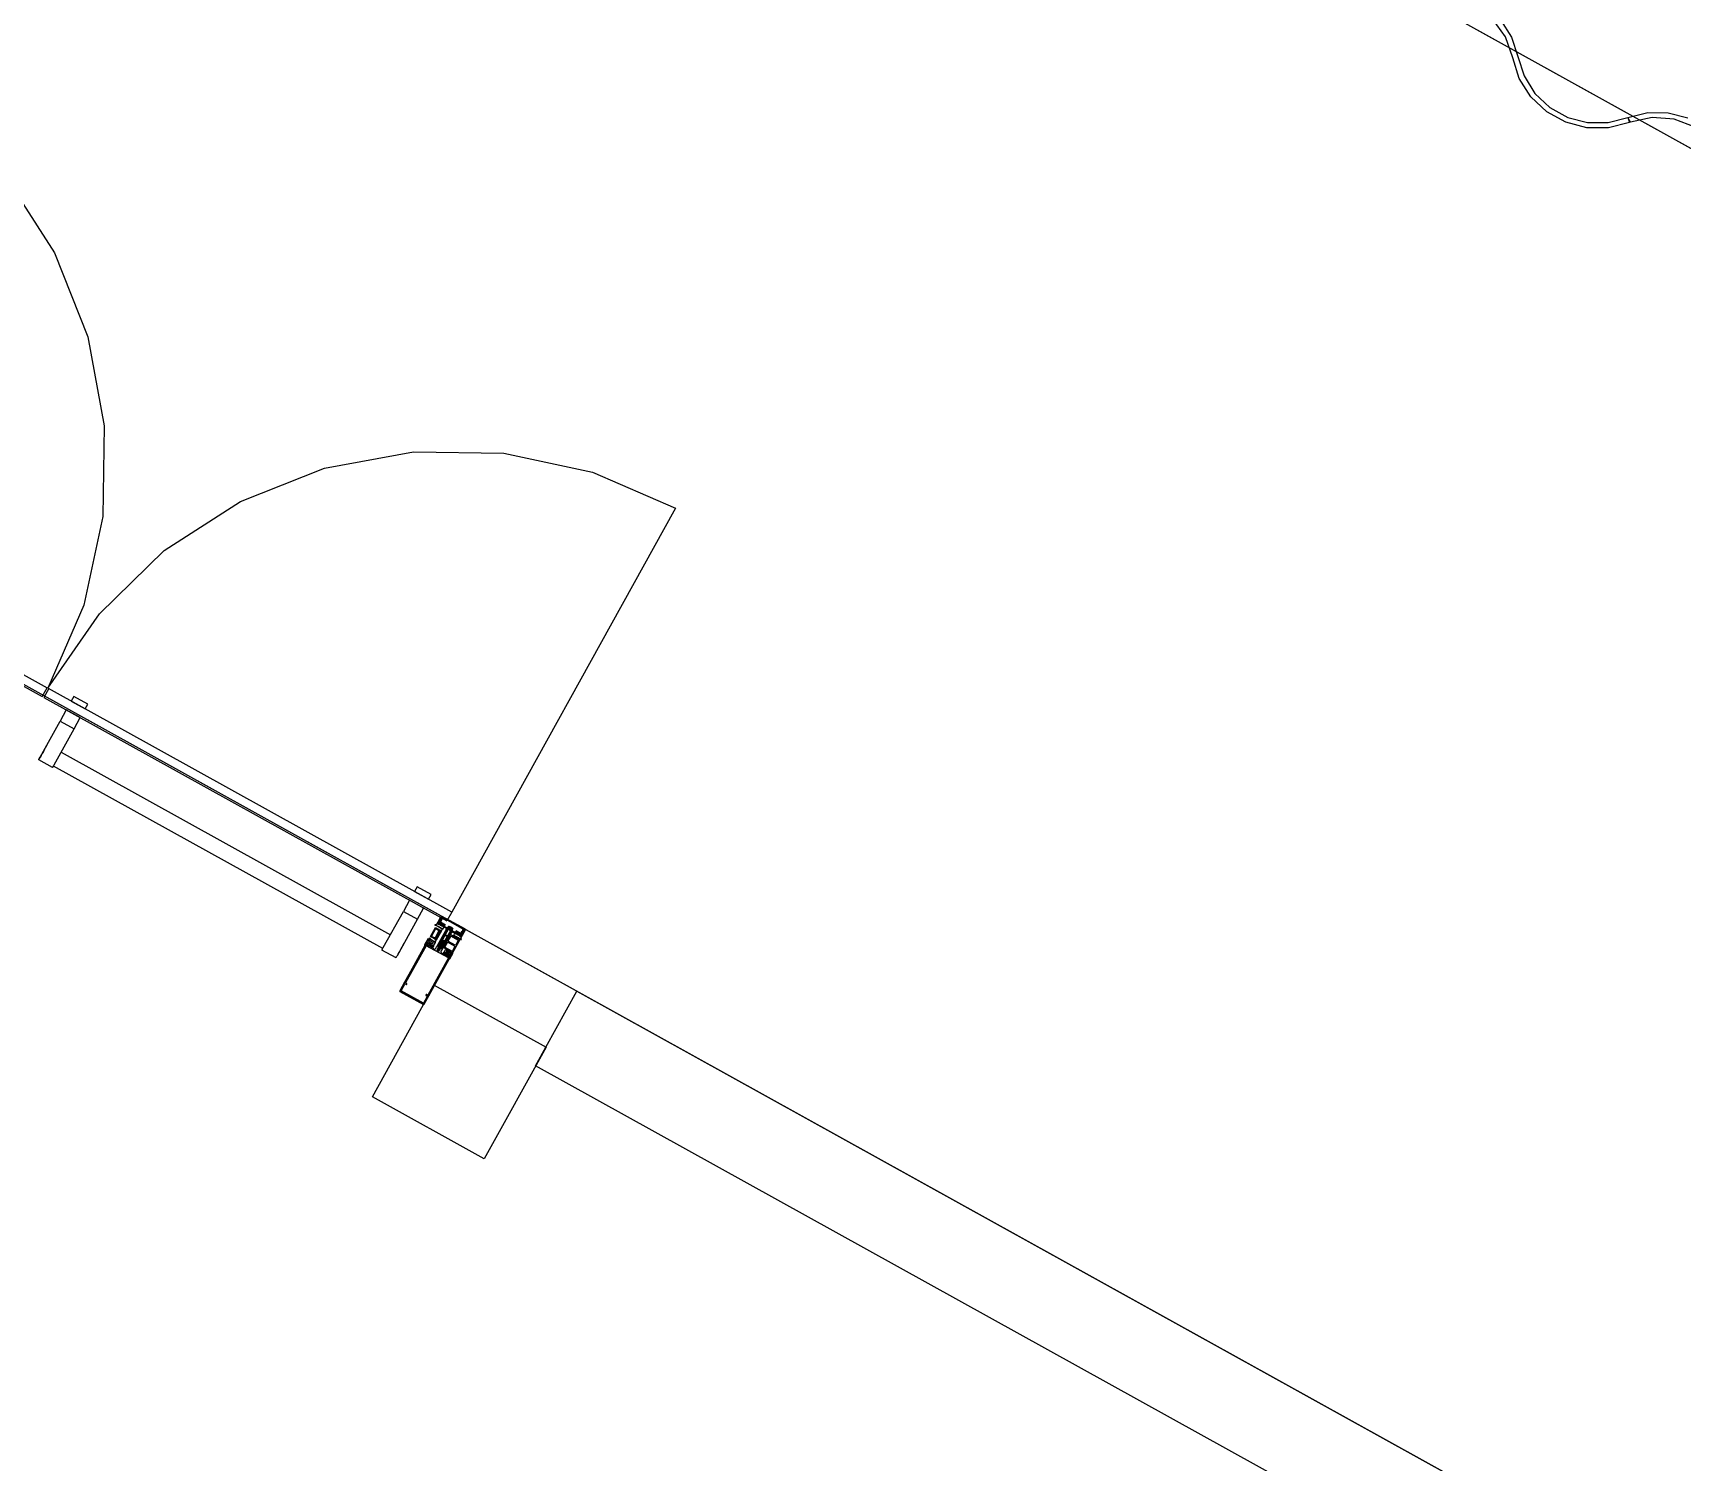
# Model space of a CAD drawing. Header units: metres. Extents: x 3.2 to 22.3, y 0.7 to 22.8.
# Drawn here: x 9.45 to 10.671, y 5.057 to 6.114 of the extents above; entities that cross this region are included whole.
import ezdxf

# ---------------------------------------------------------------- set-up
doc = ezdxf.new("R2010")
doc.units = ezdxf.units.M
doc.layers.add('ARREDI', color=9, linetype='Continuous')
doc.layers.add('PARETI_STRUTTURE', color=7, linetype='Continuous')

msp = doc.modelspace()

# ---------------------------------------------------------------- linework, layer by layer
at = {"layer": 'ARREDI'}
for points in [[(10.5363, 6.1238), (10.5445, 6.111), (10.5492, 6.0966), (10.5538, 6.0822), (10.5618, 6.0693), (10.5728, 6.0589), (10.5861, 6.0515), (10.6008, 6.0477), (10.616, 6.0477), (10.6307, 6.0515), (10.6318, 6.0477), (10.6163, 6.0438), (10.6002, 6.0438), (10.5847, 6.0479), (10.5706, 6.0557), (10.5589, 6.0667), (10.5503, 6.0803), (10.5454, 6.0956), (10.54, 6.1111), (10.5304, 6.1245)], [(10.6804, 6.0443), (10.665, 6.0502), (10.6486, 6.0515), (10.6325, 6.048), (10.6307, 6.0515), (10.6454, 6.0551), (10.6605, 6.055), (10.6751, 6.0511)], [(9.7496, 5.4551), (9.7494, 5.4551), (9.7487, 5.4545), (9.7478, 5.4543)], [(9.7526, 5.4607), (9.7525, 5.4607), (9.7495, 5.4552), (9.7499, 5.455), (9.7505, 5.4559), (9.7516, 5.4569), (9.7517, 5.4571)], [(9.7511, 5.4552), (9.7512, 5.4551), (9.7514, 5.4549), (9.7511, 5.4544), (9.751, 5.4543), (9.7509, 5.4543), (9.7507, 5.4545), (9.7496, 5.4551)], [(9.7501, 5.4551), (9.7506, 5.4559), (9.7516, 5.4568)], [(9.7501, 5.4551), (9.7502, 5.4548)], [(9.7516, 5.4559), (9.7514, 5.4558), (9.751, 5.4555), (9.7509, 5.4552)], [(9.7509, 5.4552), (9.7509, 5.455), (9.7511, 5.4549)], [(9.7513, 5.4552), (9.7512, 5.4552)], [(9.7521, 5.4589), (9.7513, 5.4575)], [(9.7513, 5.4575), (9.7514, 5.4574)], [(9.754, 5.4536), (9.754, 5.4538), (9.7533, 5.4545), (9.7522, 5.4551), (9.7513, 5.4552)], [(9.7517, 5.4571), (9.7516, 5.4572), (9.7514, 5.4574)], [(9.7517, 5.4575), (9.7516, 5.4574)], [(9.7516, 5.4568), (9.7517, 5.457), (9.7516, 5.4574)], [(9.753, 5.4551), (9.7529, 5.4552), (9.7528, 5.4552), (9.7516, 5.4559)], [(9.7527, 5.4584), (9.7517, 5.4575)], [(9.7524, 5.459), (9.7521, 5.4589)], [(9.7521, 5.4564), (9.753, 5.4581)], [(9.7521, 5.4564), (9.7521, 5.4562), (9.7553, 5.4545)], [(9.7524, 5.459), (9.7531, 5.4586)], [(9.7526, 5.4598), (9.7525, 5.4597)], [(9.7525, 5.4597), (9.7526, 5.4594)], [(9.7704, 5.4507), (9.7704, 5.4509), (9.7526, 5.4607)], [(9.7529, 5.4599), (9.7526, 5.4598)], [(9.7534, 5.4588), (9.7533, 5.459), (9.7526, 5.4594)], [(9.753, 5.4581), (9.7527, 5.4584)], [(9.7695, 5.4506), (9.7612, 5.4553), (9.7529, 5.4599)], [(9.7545, 5.4541), (9.7545, 5.4542), (9.7531, 5.455), (9.753, 5.4551)], [(9.7531, 5.4586), (9.7534, 5.4587), (9.7534, 5.4588)], [(9.7429, 5.4441), (9.7428, 5.4441), (9.7402, 5.4394)], [(9.7429, 5.4441), (9.7435, 5.4438), (9.7437, 5.4436), (9.744, 5.4432)], [(9.7439, 5.4446), (9.7436, 5.4444), (9.7442, 5.4433)], [(9.7439, 5.4446), (9.7447, 5.4432)], [(9.744, 5.4432), (9.7442, 5.4433)], [(9.745, 5.4433), (9.7448, 5.4433), (9.7447, 5.4432)], [(9.7452, 5.4431), (9.7452, 5.4432), (9.745, 5.4433)], [(9.7452, 5.4431), (9.7452, 5.4429)], [(9.7452, 5.4429), (9.7454, 5.4428)], [(9.7457, 5.4429), (9.7455, 5.4429), (9.7454, 5.4428)], [(9.7459, 5.4427), (9.7458, 5.4428), (9.7457, 5.4429)], [(9.7488, 5.443), (9.7477, 5.4436), (9.7485, 5.4438), (9.7517, 5.4497), (9.7515, 5.4505), (9.7526, 5.4499)], [(9.7478, 5.4543), (9.7478, 5.454), (9.7489, 5.4537)], [(9.7478, 5.4435), (9.7479, 5.4437)], [(9.7479, 5.4435), (9.7481, 5.4437)], [(9.7481, 5.4434), (9.7483, 5.4438)], [(9.7482, 5.4433), (9.752, 5.4502)], [(9.7484, 5.4432), (9.7522, 5.4501)], [(9.7485, 5.4431), (9.7523, 5.45)], [(9.7486, 5.4431), (9.7524, 5.45)], [(9.7526, 5.4499), (9.7488, 5.443)], [(9.7491, 5.4536), (9.7489, 5.4536)], [(9.7493, 5.4535), (9.7491, 5.4536)], [(9.7493, 5.4534), (9.7493, 5.4535)], [(9.7493, 5.4534), (9.7494, 5.4532), (9.7495, 5.4531)], [(9.7555, 5.4499), (9.7494, 5.4388)], [(9.7498, 5.4532), (9.7497, 5.4532), (9.7496, 5.4531)], [(9.75, 5.4531), (9.7498, 5.4532)], [(9.7538, 5.4418), (9.7541, 5.4416), (9.7543, 5.4415), (9.7545, 5.4415), (9.7545, 5.4415), (9.7545, 5.4415), (9.7544, 5.4416), (9.7543, 5.4416), (9.7541, 5.4416), (9.754, 5.4417), (9.7541, 5.4418), (9.7542, 5.4418), (9.7538, 5.4418), (9.7531, 5.4422), (9.7532, 5.4421), (9.7533, 5.4421), (9.7534, 5.4421), (9.7535, 5.4421), (9.7536, 5.442), (9.7537, 5.442), (9.754, 5.4419), (9.7541, 5.4418), (9.7532, 5.4424), (9.7531, 5.4426), (9.7533, 5.4424), (9.7535, 5.4426), (9.7541, 5.4416), (9.7537, 5.442), (9.7536, 5.4421), (9.7535, 5.4422), (9.7534, 5.4422), (9.7533, 5.4428), (9.7534, 5.443), (9.7579, 5.4512), (9.7595, 5.4503), (9.755, 5.4422), (9.7546, 5.4421), (9.7545, 5.4421), (9.7543, 5.4422), (9.7541, 5.4422), (9.7539, 5.4423), (9.7537, 5.4424), (9.7536, 5.4424), (9.7533, 5.4426), (9.7549, 5.442), (9.7547, 5.4423), (9.7546, 5.4424), (9.7546, 5.4423), (9.7544, 5.4424), (9.7545, 5.4424), (9.7547, 5.4422), (9.7547, 5.4423), (9.7546, 5.4423), (9.7545, 5.4424), (9.7544, 5.4424), (9.7543, 5.4425), (9.7545, 5.4424), (9.7546, 5.4423), (9.7547, 5.4422), (9.7548, 5.442), (9.7547, 5.4414), (9.7544, 5.4414), (9.7533, 5.4426), (9.7547, 5.442), (9.7546, 5.4418), (9.7548, 5.4415), (9.7544, 5.4414), (9.7543, 5.4415), (9.7543, 5.4416), (9.7541, 5.4418), (9.7539, 5.4419), (9.7536, 5.4421), (9.7533, 5.4423), (9.7532, 5.4424), (9.7531, 5.4421), (9.7542, 5.4412), (9.7533, 5.442), (9.7529, 5.4421), (9.7528, 5.4422), (9.7532, 5.442), (9.7532, 5.442), (9.7529, 5.4421), (9.7527, 5.4422), (9.7529, 5.4418), (9.7527, 5.4422), (9.7528, 5.4421), (9.7528, 5.4421), (9.7529, 5.442), (9.7529, 5.442), (9.753, 5.4419), (9.7531, 5.4418), (9.7532, 5.4418), (9.7534, 5.4416), (9.7537, 5.4414), (9.7539, 5.4412), (9.754, 5.4412), (9.7541, 5.4411), (9.7542, 5.4411), (9.754, 5.4408), (9.7539, 5.4405), (9.7537, 5.4407), (9.7536, 5.4408), (9.7534, 5.4409), (9.7533, 5.441), (9.7531, 5.4412), (9.753, 5.4412), (9.7529, 5.4413), (9.7529, 5.4418), (9.7526, 5.4412), (9.7522, 5.4406), (9.7519, 5.44), (9.7519, 5.4395), (9.7519, 5.4394), (9.752, 5.4393), (9.7521, 5.4392), (9.7523, 5.4391), (9.7525, 5.439), (9.7526, 5.4389), (9.7526, 5.4388), (9.753, 5.4389), (9.7528, 5.4386), (9.7525, 5.4385), (9.7525, 5.4385), (9.7524, 5.4386), (9.7523, 5.4387), (9.7522, 5.4388), (9.752, 5.4389), (9.7518, 5.4391), (9.7517, 5.4391), (9.7515, 5.4389), (9.7516, 5.4388), (9.7516, 5.4387), (9.7517, 5.4387), (9.7519, 5.4385), (9.7521, 5.4384), (9.7522, 5.4383), (9.7523, 5.4377), (9.7521, 5.4374), (9.7519, 5.4376), (9.7519, 5.4377), (9.7518, 5.4378), (9.7516, 5.4379), (9.7514, 5.438), (9.7513, 5.4381), (9.7512, 5.4382), (9.7512, 5.4387), (9.751, 5.4379), (9.7511, 5.4379), (9.7511, 5.4378), (9.7513, 5.4377), (9.7514, 5.4376), (9.7516, 5.4374), (9.7517, 5.4374), (9.752, 5.4371), (9.7518, 5.4368), (9.7516, 5.437), (9.7516, 5.437), (9.7515, 5.4371), (9.7513, 5.4372), (9.7511, 5.4373), (9.751, 5.4375), (9.7509, 5.4375), (9.7508, 5.4376), (9.7508, 5.4381), (9.7505, 5.4375), (9.7501, 5.4368), (9.7499, 5.4365), (9.7513, 5.4358), (9.7506, 5.4357), (9.7505, 5.4358), (9.7503, 5.4359), (9.7501, 5.4362), (9.7505, 5.4359), (9.7506, 5.4358), (9.7507, 5.4357), (9.7508, 5.4356), (9.7508, 5.4357), (9.7507, 5.4358), (9.7506, 5.4359), (9.7504, 5.436), (9.7502, 5.4362), (9.7505, 5.436), (9.7507, 5.436), (9.7508, 5.4359), (9.751, 5.4359), (9.7507, 5.436), (9.7507, 5.436), (9.7508, 5.4359), (9.7509, 5.4359), (9.751, 5.4359), (9.7513, 5.4361), (9.7512, 5.4362), (9.7511, 5.4362), (9.7507, 5.4363), (9.7505, 5.4364), (9.7504, 5.4365)], [(9.75, 5.453), (9.75, 5.4531)], [(9.75, 5.453), (9.7501, 5.4529), (9.7502, 5.4528)], [(9.7502, 5.4548), (9.7508, 5.4545)], [(9.7505, 5.4528), (9.7504, 5.4528), (9.7502, 5.4528)], [(9.7507, 5.4527), (9.7505, 5.4528)], [(9.7507, 5.4526), (9.7507, 5.4527)], [(9.7507, 5.4526), (9.7508, 5.4525), (9.7509, 5.4524)], [(9.7508, 5.4545), (9.751, 5.4545)], [(9.7509, 5.4524), (9.7511, 5.4524), (9.7512, 5.4525)], [(9.751, 5.4545), (9.7512, 5.4547)], [(9.7512, 5.4547), (9.7511, 5.4549)], [(9.7514, 5.4524), (9.7512, 5.4525)], [(9.7514, 5.4522), (9.7514, 5.4524)], [(9.7514, 5.4522), (9.7514, 5.4521), (9.7516, 5.452)], [(9.7546, 5.4468), (9.7545, 5.4468), (9.7514, 5.4413)], [(9.7515, 5.4503), (9.7516, 5.4504)], [(9.7518, 5.4547), (9.7516, 5.4543)], [(9.7516, 5.4543), (9.7517, 5.454)], [(9.7516, 5.452), (9.7518, 5.452), (9.7519, 5.4521)], [(9.7516, 5.4501), (9.7518, 5.4503)], [(9.7517, 5.454), (9.7527, 5.4535)], [(9.7517, 5.4499), (9.7519, 5.4503)], [(9.7521, 5.4547), (9.7518, 5.4547)], [(9.7521, 5.452), (9.7519, 5.4521)], [(9.7531, 5.4542), (9.7521, 5.4547)], [(9.7521, 5.4518), (9.7521, 5.452)], [(9.7521, 5.4518), (9.7521, 5.4517), (9.7523, 5.4516)], [(9.7523, 5.4516), (9.7524, 5.4517), (9.7526, 5.4517)], [(9.7527, 5.4516), (9.7526, 5.4517)], [(9.7527, 5.4535), (9.753, 5.4535)], [(9.7528, 5.4515), (9.7528, 5.4516)], [(9.7528, 5.4515), (9.7528, 5.4513), (9.753, 5.4512)], [(9.753, 5.4535), (9.7532, 5.4539)], [(9.753, 5.4512), (9.7531, 5.4513), (9.7533, 5.4513)], [(9.7532, 5.4539), (9.7531, 5.4542)], [(9.7543, 5.4526), (9.7536, 5.4529), (9.7534, 5.453), (9.7533, 5.453), (9.7534, 5.4531), (9.7537, 5.4537), (9.7539, 5.4536)], [(9.7535, 5.4512), (9.7533, 5.4513)], [(9.7536, 5.4534), (9.7535, 5.4531)], [(9.7535, 5.4531), (9.7536, 5.4529)], [(9.7535, 5.4512), (9.7538, 5.4513), (9.7543, 5.4523)], [(9.7535, 5.4365), (9.7597, 5.4476)], [(9.7537, 5.4534), (9.7536, 5.4534)], [(9.7563, 5.4513), (9.7563, 5.4514), (9.7536, 5.4529)], [(9.754, 5.4533), (9.7537, 5.4534)], [(9.7539, 5.4533), (9.7541, 5.4534), (9.7545, 5.4541)], [(9.7539, 5.4536), (9.754, 5.4536)], [(9.7543, 5.4523), (9.7543, 5.4526)], [(9.7544, 5.4395), (9.7545, 5.4396), (9.7576, 5.4451)], [(9.7554, 5.4461), (9.755, 5.4466), (9.7546, 5.4468)], [(9.7548, 5.4534), (9.7553, 5.4543)], [(9.7548, 5.4534), (9.7549, 5.4531), (9.7586, 5.451), (9.7587, 5.4508)], [(9.756, 5.4493), (9.7558, 5.4492), (9.7548, 5.4474)], [(9.7548, 5.4474), (9.7548, 5.4472), (9.7554, 5.4469)], [(9.7553, 5.4543), (9.7553, 5.4545)], [(9.7558, 5.4464), (9.7554, 5.4469)], [(9.7566, 5.4455), (9.7554, 5.4461)], [(9.7557, 5.45), (9.7555, 5.4499)], [(9.7563, 5.4513), (9.7557, 5.4502)], [(9.7557, 5.4502), (9.7558, 5.4499)], [(9.7558, 5.4499), (9.7564, 5.4496), (9.7557, 5.45)], [(9.7565, 5.446), (9.7558, 5.4465)], [(9.756, 5.4493), (9.7561, 5.4492)], [(9.7561, 5.4492), (9.7563, 5.4492)], [(9.7563, 5.4492), (9.7564, 5.4494), (9.7563, 5.4493)], [(9.7563, 5.4493), (9.7564, 5.449)], [(9.757, 5.451), (9.7568, 5.4509), (9.7564, 5.4503)], [(9.7564, 5.4503), (9.7565, 5.45), (9.7569, 5.4498)], [(9.7564, 5.4495), (9.7564, 5.4496)], [(9.7564, 5.4495), (9.7564, 5.4496)], [(9.7564, 5.449), (9.7565, 5.449)], [(9.7565, 5.449), (9.7567, 5.4491)], [(9.7572, 5.4459), (9.7566, 5.446)], [(9.7571, 5.4454), (9.7566, 5.4455)], [(9.7567, 5.4491), (9.757, 5.4496)], [(9.7606, 5.4499), (9.7607, 5.45), (9.7572, 5.4519), (9.7569, 5.4521), (9.757, 5.4522), (9.7573, 5.4521), (9.7608, 5.4501), (9.7607, 5.45), (9.7608, 5.4501), (9.7606, 5.4503), (9.757, 5.4522), (9.7569, 5.4521), (9.7605, 5.4501), (9.7607, 5.45)], [(9.7569, 5.4521), (9.757, 5.452)], [(9.757, 5.4496), (9.7569, 5.4498)], [(9.7572, 5.4523), (9.757, 5.4522)], [(9.757, 5.452), (9.7606, 5.4499)], [(9.7599, 5.4492), (9.7598, 5.4495), (9.757, 5.451)], [(9.7608, 5.4501), (9.7608, 5.4502), (9.7571, 5.4523)], [(9.7576, 5.445), (9.7575, 5.4452), (9.7571, 5.4454)], [(9.7578, 5.4456), (9.7572, 5.4459)], [(9.758, 5.4532), (9.7575, 5.4522), (9.758, 5.4531), (9.7581, 5.4532)], [(9.7575, 5.4522), (9.7582, 5.4518), (9.7584, 5.4518), (9.7589, 5.4527), (9.7584, 5.4518), (9.7575, 5.4522), (9.7581, 5.4532)], [(9.7587, 5.4528), (9.7582, 5.4518), (9.7575, 5.4522), (9.7581, 5.4532)], [(9.7578, 5.4456), (9.7579, 5.4457), (9.7589, 5.4475)], [(9.7579, 5.4512), (9.7579, 5.4515)], [(9.7579, 5.4512), (9.7595, 5.4503), (9.7597, 5.4504)], [(9.7584, 5.4532), (9.758, 5.4531)], [(9.7587, 5.4528), (9.7582, 5.4518), (9.7582, 5.4517), (9.7581, 5.4517), (9.7582, 5.4517), (9.7582, 5.4518)], [(9.7589, 5.4527), (9.7584, 5.4518), (9.7582, 5.4518), (9.7588, 5.4528)], [(9.7583, 5.4532), (9.7584, 5.4531), (9.7584, 5.4532), (9.7609, 5.4517)], [(9.7586, 5.4487), (9.7583, 5.4482)], [(9.7583, 5.4482), (9.7584, 5.4479)], [(9.7584, 5.4531), (9.7584, 5.4531)], [(9.7584, 5.4518), (9.7606, 5.4505), (9.7611, 5.4514), (9.7606, 5.4506), (9.7599, 5.4509), (9.7606, 5.4505)], [(9.7584, 5.4479), (9.7585, 5.4479)], [(9.7608, 5.4518), (9.7607, 5.4517), (9.7585, 5.453), (9.7585, 5.4531)], [(9.7585, 5.4531), (9.7585, 5.4531), (9.7586, 5.453)], [(9.7585, 5.4479), (9.7587, 5.4479)], [(9.7586, 5.4522), (9.7588, 5.4528)], [(9.7586, 5.4522), (9.7588, 5.4528)], [(9.7586, 5.4522), (9.7588, 5.4528)], [(9.7586, 5.4522), (9.7586, 5.4519), (9.759, 5.4527), (9.7591, 5.4518), (9.7591, 5.4517), (9.7591, 5.4518), (9.7595, 5.4513), (9.759, 5.4513), (9.7587, 5.4517), (9.7595, 5.4513), (9.7599, 5.4509), (9.7601, 5.4521), (9.7594, 5.4524), (9.7594, 5.4517), (9.7602, 5.452), (9.7601, 5.4521), (9.7601, 5.4522), (9.76, 5.4522), (9.7599, 5.4523), (9.7598, 5.4524), (9.7597, 5.4524), (9.7596, 5.4525), (9.7595, 5.4525)], [(9.7586, 5.4519), (9.7587, 5.4518)], [(9.7588, 5.4488), (9.7586, 5.4487)], [(9.7588, 5.4527), (9.7587, 5.4528)], [(9.7587, 5.4479), (9.7588, 5.4481), (9.7587, 5.4479)], [(9.7587, 5.4479), (9.7587, 5.4477)], [(9.7589, 5.4475), (9.7589, 5.4476), (9.7587, 5.4477)], [(9.7588, 5.4527), (9.7588, 5.4527)], [(9.7588, 5.4508), (9.759, 5.4508), (9.7627, 5.4488)], [(9.7593, 5.4485), (9.7588, 5.4488)], [(9.759, 5.4482), (9.7588, 5.4481)], [(9.7589, 5.4482), (9.7588, 5.4481)], [(9.7596, 5.4478), (9.7589, 5.4482), (9.7596, 5.4478)], [(9.7593, 5.4518), (9.759, 5.4513)], [(9.7591, 5.4517), (9.7594, 5.4525), (9.7591, 5.4518), (9.7594, 5.4517), (9.7593, 5.4516)], [(9.7591, 5.4519), (9.7594, 5.4517)], [(9.7594, 5.4517), (9.7591, 5.4518)], [(9.7593, 5.4485), (9.7595, 5.4486), (9.7599, 5.4492)], [(9.7596, 5.4513), (9.7597, 5.4513), (9.7601, 5.452), (9.7597, 5.4513)], [(9.7596, 5.4478), (9.7598, 5.4479)], [(9.7597, 5.4476), (9.7596, 5.4478)], [(9.7606, 5.4491), (9.7604, 5.449), (9.7598, 5.4479)], [(9.7604, 5.4519), (9.7599, 5.4514)], [(9.7604, 5.4519), (9.7599, 5.4514)], [(9.7604, 5.4519), (9.76, 5.4514)], [(9.7605, 5.4519), (9.7603, 5.4519)], [(9.7604, 5.4519), (9.7603, 5.4519)], [(9.7606, 5.4519), (9.7607, 5.4518), (9.7608, 5.4518)], [(9.7606, 5.4491), (9.7633, 5.4476)], [(9.7607, 5.4518), (9.7608, 5.4518)], [(9.7611, 5.4514), (9.7609, 5.4517)], [(9.7617, 5.4468), (9.7618, 5.4466), (9.7614, 5.4459)], [(9.7623, 5.4479), (9.7617, 5.4468)], [(9.7621, 5.4463), (9.762, 5.4464), (9.7618, 5.4466)], [(9.7621, 5.4463), (9.7621, 5.4462)], [(9.7621, 5.4462), (9.7623, 5.4461)], [(9.7626, 5.4479), (9.7623, 5.4479)], [(9.7626, 5.4462), (9.7624, 5.4461), (9.7623, 5.4461)], [(9.7636, 5.4481), (9.7638, 5.448), (9.7635, 5.4475), (9.7635, 5.4474), (9.7634, 5.4474), (9.7632, 5.4476), (9.7626, 5.4479)], [(9.7628, 5.4459), (9.7627, 5.4461), (9.7626, 5.4462)], [(9.7627, 5.4488), (9.763, 5.4488), (9.7635, 5.4498)], [(9.7628, 5.4459), (9.7628, 5.4458)], [(9.7628, 5.4458), (9.763, 5.4457)], [(9.7633, 5.4458), (9.7631, 5.4457), (9.763, 5.4457)], [(9.7639, 5.449), (9.7637, 5.449), (9.7633, 5.4482)], [(9.7633, 5.4482), (9.7634, 5.4481), (9.7636, 5.448)], [(9.7633, 5.4476), (9.7634, 5.4476)], [(9.7635, 5.4455), (9.7634, 5.4457), (9.7633, 5.4458)], [(9.7634, 5.4476), (9.7636, 5.4478)], [(9.7636, 5.4498), (9.7635, 5.4498)], [(9.7635, 5.4455), (9.7635, 5.4454)], [(9.7635, 5.4454), (9.7637, 5.4453)], [(9.7668, 5.4481), (9.7636, 5.4498)], [(9.7638, 5.4483), (9.7636, 5.4483)], [(9.7636, 5.4483), (9.7636, 5.4481)], [(9.7636, 5.4478), (9.7636, 5.448)], [(9.7639, 5.4454), (9.7638, 5.4454), (9.7637, 5.4453)], [(9.7638, 5.4483), (9.7647, 5.4482), (9.7658, 5.4476), (9.7664, 5.4469)], [(9.7655, 5.4482), (9.7654, 5.4483), (9.7653, 5.4483), (9.7639, 5.449)], [(9.7642, 5.4452), (9.7641, 5.4453), (9.7639, 5.4454)], [(9.7645, 5.4478), (9.7643, 5.4477), (9.7641, 5.4474)], [(9.7641, 5.4474), (9.7642, 5.4471), (9.7652, 5.4466)], [(9.7641, 5.4452), (9.7642, 5.445)], [(9.7642, 5.445), (9.7644, 5.4449)], [(9.7646, 5.445), (9.7645, 5.445), (9.7644, 5.4449)], [(9.7657, 5.447), (9.7656, 5.4473), (9.7646, 5.4478)], [(9.7648, 5.4448), (9.7648, 5.4449), (9.7646, 5.445)], [(9.7648, 5.4448), (9.7649, 5.4446)], [(9.7649, 5.4446), (9.7651, 5.4445)], [(9.765, 5.4445), (9.7652, 5.4446), (9.7653, 5.4446)], [(9.7652, 5.4466), (9.7655, 5.4466), (9.7657, 5.447)], [(9.7655, 5.4444), (9.7655, 5.4445), (9.7653, 5.4446)], [(9.7669, 5.4473), (9.7668, 5.4474), (9.7656, 5.4481), (9.7655, 5.4482)], [(9.7655, 5.4444), (9.7656, 5.4443)], [(9.7656, 5.4443), (9.7657, 5.4442)], [(9.7657, 5.4442), (9.7659, 5.4442), (9.766, 5.4442)], [(9.7672, 5.4454), (9.7661, 5.446), (9.7659, 5.446), (9.7658, 5.4461), (9.7658, 5.4462), (9.7661, 5.4468), (9.7663, 5.4467)], [(9.7662, 5.4465), (9.766, 5.4464)], [(9.766, 5.4464), (9.766, 5.4462)], [(9.766, 5.4462), (9.766, 5.446)], [(9.766, 5.446), (9.7666, 5.4457)], [(9.7663, 5.444), (9.7662, 5.4441), (9.766, 5.4442)], [(9.7664, 5.4464), (9.7662, 5.4465)], [(9.7663, 5.4467), (9.7664, 5.4467)], [(9.7663, 5.444), (9.7672, 5.4433)], [(9.7664, 5.4464), (9.7666, 5.4464), (9.7668, 5.4468), (9.7669, 5.4473)], [(9.7665, 5.4467), (9.7664, 5.4469)], [(9.7666, 5.4457), (9.7669, 5.4458)], [(9.7668, 5.4481), (9.767, 5.4481), (9.7679, 5.4498)], [(9.7677, 5.448), (9.7676, 5.4479), (9.7675, 5.4465), (9.7669, 5.4455), (9.7674, 5.4453), (9.7704, 5.4507)], [(9.7677, 5.4481), (9.7676, 5.448), (9.7673, 5.4466), (9.7669, 5.4458)], [(9.7673, 5.4451), (9.7672, 5.4454)], [(9.7672, 5.4433), (9.7674, 5.4434), (9.7672, 5.4442), (9.7673, 5.4451)], [(9.7677, 5.4481), (9.768, 5.4483)], [(9.768, 5.4482), (9.7678, 5.4482), (9.7677, 5.448)], [(9.7684, 5.4497), (9.7679, 5.4498)], [(9.768, 5.4483), (9.7681, 5.4484)], [(9.768, 5.4482), (9.7682, 5.4481)], [(9.7681, 5.4484), (9.7684, 5.4497)], [(9.7683, 5.4505), (9.7682, 5.4504)], [(9.7682, 5.4504), (9.7683, 5.4501), (9.769, 5.4497)], [(9.7682, 5.448), (9.7683, 5.4481)], [(9.7685, 5.4506), (9.7683, 5.4505)], [(9.7683, 5.4481), (9.7691, 5.4495)], [(9.7693, 5.4502), (9.7686, 5.4506)], [(9.7691, 5.4495), (9.769, 5.4497)], [(9.7693, 5.4502), (9.7695, 5.4503)], [(9.7696, 5.4504), (9.7695, 5.4506)], [(9.7696, 5.4503), (9.7696, 5.4504)], [(9.7405, 5.439), (9.7253, 5.4117)], [(9.7413, 5.4388), (9.7261, 5.4114)], [(9.7419, 5.4412), (9.7416, 5.4411), (9.7405, 5.439), (9.7402, 5.4392)], [(9.7402, 5.4394), (9.7402, 5.4392)], [(9.7578, 5.4297), (9.7413, 5.4388)], [(9.7419, 5.4412), (9.7416, 5.4411)], [(9.7421, 5.4405), (9.7419, 5.4404), (9.7416, 5.4398)], [(9.7416, 5.4398), (9.7416, 5.4396), (9.7433, 5.4387), (9.7434, 5.4385), (9.7435, 5.4386), (9.7452, 5.4376)], [(9.7423, 5.4402), (9.7424, 5.4401), (9.7427, 5.4406), (9.7427, 5.4408), (9.7427, 5.4408), (9.7425, 5.4408), (9.7419, 5.4412), (9.7425, 5.4409)], [(9.7426, 5.4407), (9.7424, 5.4403), (9.7421, 5.4405)], [(9.7423, 5.4402), (9.7421, 5.44), (9.7427, 5.4393), (9.7444, 5.4384), (9.7453, 5.4382)], [(9.7425, 5.4407), (9.7425, 5.4408)], [(9.7433, 5.4426), (9.743, 5.4421)], [(9.743, 5.4421), (9.7431, 5.4419)], [(9.7432, 5.4404), (9.743, 5.44)], [(9.743, 5.44), (9.743, 5.4398)], [(9.743, 5.4398), (9.7446, 5.4389)], [(9.7431, 5.4419), (9.7461, 5.4402)], [(9.7434, 5.4404), (9.7432, 5.4403)], [(9.7436, 5.4427), (9.7433, 5.4426)], [(9.745, 5.4396), (9.7434, 5.4404)], [(9.7465, 5.4411), (9.7436, 5.4427)], [(9.7446, 5.4389), (9.7449, 5.439)], [(9.7449, 5.439), (9.745, 5.4393)], [(9.745, 5.4393), (9.745, 5.4396)], [(9.7453, 5.4382), (9.7454, 5.4384), (9.7452, 5.4385), (9.7455, 5.4391), (9.7456, 5.4391), (9.7457, 5.4391), (9.7459, 5.439)], [(9.7452, 5.4376), (9.7454, 5.4377), (9.7458, 5.4383)], [(9.7458, 5.4383), (9.7457, 5.4385), (9.7454, 5.4387), (9.7457, 5.439)], [(9.7458, 5.439), (9.7457, 5.439)], [(9.7465, 5.4386), (9.7458, 5.439), (9.7468, 5.4384)], [(9.7463, 5.438), (9.7462, 5.438), (9.7458, 5.4374)], [(9.7459, 5.4427), (9.7459, 5.4425)], [(9.7459, 5.4425), (9.7461, 5.4425)], [(9.7459, 5.4374), (9.7459, 5.4373), (9.7475, 5.4363)], [(9.7464, 5.4425), (9.7462, 5.4425), (9.7461, 5.4424)], [(9.7461, 5.4402), (9.7463, 5.4403)], [(9.7463, 5.4403), (9.7466, 5.4408)], [(9.7463, 5.438), (9.7465, 5.4379)], [(9.7466, 5.4423), (9.7465, 5.4424), (9.7464, 5.4425)], [(9.7465, 5.4386), (9.7468, 5.4387), (9.7481, 5.4411), (9.7481, 5.4413), (9.7477, 5.4414), (9.7475, 5.4415), (9.7469, 5.4416)], [(9.7466, 5.4408), (9.7465, 5.4411)], [(9.7465, 5.4379), (9.7467, 5.438)], [(9.7466, 5.4423), (9.7466, 5.4422)], [(9.7466, 5.4421), (9.7482, 5.4422), (9.7482, 5.4418), (9.7469, 5.4418)], [(9.7467, 5.438), (9.7469, 5.4383)], [(9.7469, 5.4383), (9.7468, 5.4384)], [(9.7469, 5.4418), (9.7469, 5.4416)], [(9.7475, 5.4363), (9.7481, 5.4365), (9.7492, 5.4385)], [(9.7494, 5.4386), (9.7492, 5.4385)], [(9.7511, 5.4407), (9.7517, 5.4403), (9.7518, 5.4401), (9.7516, 5.4396), (9.7514, 5.4397), (9.7515, 5.4395), (9.7512, 5.439), (9.751, 5.439), (9.7512, 5.4388), (9.7509, 5.4384), (9.7507, 5.4384), (9.7508, 5.4382), (9.7506, 5.4378), (9.7503, 5.4378), (9.7505, 5.4376), (9.7502, 5.4372), (9.75, 5.4372), (9.7501, 5.437), (9.7499, 5.4365), (9.7497, 5.4365), (9.7498, 5.4364), (9.7494, 5.4357), (9.7496, 5.4352), (9.7503, 5.4348), (9.7509, 5.4349), (9.751, 5.4352), (9.7513, 5.4352), (9.7511, 5.4354), (9.7514, 5.4359), (9.7516, 5.4359), (9.7515, 5.436), (9.7517, 5.4365), (9.752, 5.4365), (9.7518, 5.4367), (9.7521, 5.4371), (9.7523, 5.4371), (9.7522, 5.4373), (9.7524, 5.4377), (9.7526, 5.4377), (9.7525, 5.4379), (9.7528, 5.4384), (9.753, 5.4383), (9.7529, 5.4385), (9.7531, 5.439), (9.7533, 5.439), (9.7534, 5.4392)], [(9.7494, 5.4388), (9.7494, 5.4386)], [(9.7496, 5.4385), (9.7494, 5.4386)], [(9.7494, 5.4386), (9.7496, 5.4385)], [(9.7501, 5.4362), (9.75, 5.4363), (9.7499, 5.4364), (9.75, 5.4362), (9.75, 5.4361), (9.75, 5.4359), (9.7508, 5.4349), (9.751, 5.4354), (9.751, 5.4354), (9.7497, 5.4361), (9.7494, 5.4356), (9.7507, 5.4349), (9.7508, 5.4349), (9.7511, 5.4354), (9.7508, 5.4356), (9.7508, 5.4356), (9.7506, 5.4356), (9.7505, 5.4358), (9.7503, 5.4359), (9.7501, 5.436), (9.7499, 5.4365), (9.7497, 5.4366), (9.7496, 5.4366), (9.7499, 5.4364), (9.7501, 5.4365), (9.7501, 5.4364), (9.7503, 5.4364), (9.7505, 5.4363), (9.7508, 5.4362), (9.751, 5.436), (9.7512, 5.436), (9.7514, 5.4359), (9.7515, 5.4358), (9.7514, 5.4358), (9.7513, 5.4359), (9.7512, 5.4359), (9.7511, 5.436), (9.751, 5.436), (9.7507, 5.4361), (9.7505, 5.4362), (9.7502, 5.4363), (9.7497, 5.4366), (9.75, 5.4362), (9.7498, 5.4365), (9.7498, 5.4365), (9.7504, 5.4365), (9.7501, 5.4365), (9.7501, 5.4365), (9.75, 5.4365), (9.7515, 5.4368), (9.7513, 5.4369), (9.7512, 5.4369), (9.751, 5.437), (9.7506, 5.4371), (9.7501, 5.4372), (9.7502, 5.4372), (9.7503, 5.4371), (9.7504, 5.4371), (9.7505, 5.437), (9.7506, 5.437), (9.7508, 5.4369), (9.7512, 5.4367), (9.7514, 5.4366), (9.7516, 5.4366), (9.7517, 5.4365), (9.7518, 5.4364), (9.7517, 5.4365), (9.7517, 5.4365), (9.7515, 5.4365), (9.7514, 5.4366), (9.7513, 5.4366), (9.7511, 5.4367), (9.7508, 5.4368), (9.7506, 5.437), (9.7504, 5.437), (9.7503, 5.4371), (9.7502, 5.4371), (9.7499, 5.4372), (9.7502, 5.4368), (9.7499, 5.4372), (9.75, 5.4371), (9.75, 5.4371), (9.7501, 5.437), (9.7502, 5.437), (9.7503, 5.4369), (9.7503, 5.4368), (9.7504, 5.4368), (9.7506, 5.4366), (9.751, 5.4364), (9.7512, 5.4363), (9.7513, 5.4362), (9.7513, 5.4361), (9.7514, 5.4361), (9.7515, 5.436), (9.7516, 5.4364), (9.7515, 5.4361), (9.7513, 5.4363), (9.7511, 5.4364), (9.751, 5.4365), (9.7509, 5.4367), (9.7507, 5.4368), (9.7506, 5.4369), (9.7505, 5.437), (9.7514, 5.4362), (9.7517, 5.4359)], [(9.7499, 5.4349), (9.7494, 5.4356), (9.7497, 5.4361), (9.751, 5.4354), (9.751, 5.4353), (9.751, 5.4354)], [(9.7508, 5.4349), (9.7499, 5.4349), (9.7494, 5.4356)], [(9.7508, 5.4349), (9.7504, 5.4351), (9.7494, 5.4356)], [(9.7496, 5.4384), (9.7497, 5.4384), (9.7499, 5.4385), (9.7497, 5.4385)], [(9.7496, 5.4385), (9.7497, 5.4385)], [(9.7498, 5.4363), (9.7497, 5.4361), (9.7498, 5.4363), (9.7496, 5.4366)], [(9.7499, 5.4385), (9.7499, 5.4385), (9.7501, 5.4388)], [(9.751, 5.4407), (9.7509, 5.4407), (9.75, 5.4392), (9.7508, 5.4406)], [(9.75, 5.4391), (9.75, 5.4391)], [(9.75, 5.4391), (9.7501, 5.4388)], [(9.7502, 5.4352), (9.75, 5.4359)], [(9.7503, 5.4378), (9.7502, 5.4378)], [(9.7503, 5.4378), (9.7507, 5.4378)], [(9.7505, 5.4374), (9.7503, 5.4378)], [(9.7503, 5.4377), (9.7504, 5.4377), (9.7504, 5.4376), (9.7505, 5.4376), (9.7506, 5.4375), (9.7507, 5.4375), (9.7508, 5.4374), (9.751, 5.4372), (9.7513, 5.437), (9.7515, 5.4369), (9.7516, 5.4368), (9.7517, 5.4367), (9.7518, 5.4367), (9.7519, 5.4366)], [(9.7504, 5.4378), (9.7505, 5.4378)], [(9.7522, 5.4371), (9.7521, 5.4371), (9.752, 5.4371), (9.7519, 5.4372), (9.7518, 5.4372), (9.7517, 5.4373), (9.7514, 5.4374), (9.7512, 5.4375), (9.7509, 5.4376), (9.7506, 5.4377), (9.7505, 5.4377), (9.7504, 5.4378)], [(9.7523, 5.4371), (9.7522, 5.4371), (9.7521, 5.4371), (9.752, 5.4372), (9.7519, 5.4372), (9.7518, 5.4372), (9.7517, 5.4373), (9.7515, 5.4374), (9.7511, 5.4375), (9.7509, 5.4376), (9.7508, 5.4377), (9.7507, 5.4377), (9.7506, 5.4377), (9.7505, 5.4378)], [(9.7506, 5.4385), (9.751, 5.4384)], [(9.7506, 5.4385), (9.7506, 5.4384)], [(9.7509, 5.4381), (9.7506, 5.4384)], [(9.7507, 5.4384), (9.7507, 5.4383), (9.7508, 5.4383), (9.7509, 5.4382), (9.7509, 5.4381), (9.7513, 5.4379), (9.7517, 5.4376), (9.7519, 5.4375), (9.752, 5.4374), (9.752, 5.4374), (9.7521, 5.4373), (9.7523, 5.4372)], [(9.7517, 5.4371), (9.7516, 5.4371), (9.7515, 5.4372), (9.7514, 5.4372), (9.7511, 5.4373), (9.751, 5.4374), (9.7509, 5.4374), (9.7508, 5.4374), (9.7507, 5.4375)], [(9.7509, 5.4355), (9.7508, 5.4355), (9.7508, 5.4356), (9.7507, 5.4357), (9.7508, 5.4357), (9.7509, 5.4355), (9.7509, 5.4356), (9.7509, 5.4355), (9.7509, 5.4356), (9.751, 5.4355), (9.7509, 5.4355), (9.751, 5.4354), (9.751, 5.4355), (9.751, 5.4354), (9.751, 5.4355), (9.751, 5.4354)], [(9.7511, 5.4407), (9.7508, 5.4406)], [(9.7508, 5.4384), (9.7509, 5.4384)], [(9.7525, 5.4377), (9.7524, 5.4377), (9.7523, 5.4378), (9.7522, 5.4378), (9.7521, 5.4378), (9.752, 5.4379), (9.7518, 5.438), (9.7515, 5.4381), (9.7513, 5.4382), (9.7511, 5.4383), (9.751, 5.4383), (9.7509, 5.4384), (9.7508, 5.4384)], [(9.751, 5.4391), (9.7509, 5.439)], [(9.7512, 5.4387), (9.7509, 5.439)], [(9.7522, 5.4378), (9.7521, 5.4379), (9.7518, 5.438), (9.7515, 5.4381), (9.7513, 5.4383), (9.7511, 5.4383), (9.7511, 5.4383), (9.751, 5.4384), (9.7509, 5.4384)], [(9.7519, 5.4401), (9.7518, 5.4403), (9.751, 5.4407)], [(9.7544, 5.4395), (9.7537, 5.4402), (9.7541, 5.4402), (9.754, 5.4402), (9.7539, 5.4402), (9.7538, 5.4402), (9.7538, 5.4403), (9.7537, 5.4403), (9.7536, 5.4403), (9.7526, 5.4405), (9.7524, 5.4401), (9.752, 5.4403), (9.7519, 5.4399), (9.7519, 5.4402), (9.7513, 5.4397), (9.7514, 5.4394), (9.751, 5.4391), (9.7516, 5.4393), (9.7515, 5.4391), (9.7511, 5.439), (9.7512, 5.439), (9.7523, 5.4377), (9.7527, 5.4376), (9.7526, 5.4378), (9.7525, 5.4379), (9.7524, 5.438), (9.7523, 5.4381), (9.7522, 5.4381), (9.752, 5.4383), (9.7517, 5.4385), (9.7515, 5.4386), (9.7514, 5.4387), (9.7512, 5.4388), (9.7511, 5.4389), (9.7511, 5.4389), (9.751, 5.439)], [(9.7512, 5.4358), (9.7512, 5.4358), (9.751, 5.4353)], [(9.7529, 5.4383), (9.7528, 5.4383), (9.7527, 5.4384), (9.7526, 5.4384), (9.7525, 5.4385), (9.7524, 5.4385), (9.7521, 5.4386), (9.7519, 5.4387), (9.7516, 5.4388), (9.7513, 5.4389), (9.7512, 5.439), (9.7511, 5.439)], [(9.753, 5.4383), (9.7529, 5.4383), (9.7528, 5.4384), (9.7527, 5.4384), (9.7526, 5.4384), (9.7525, 5.4385), (9.7524, 5.4385), (9.7522, 5.4386), (9.7518, 5.4388), (9.7516, 5.4389), (9.7515, 5.4389), (9.7514, 5.439), (9.7513, 5.439), (9.7512, 5.439)], [(9.7522, 5.438), (9.752, 5.4381), (9.7519, 5.4382), (9.7517, 5.4382), (9.7513, 5.4384), (9.7512, 5.4384)], [(9.7513, 5.4397), (9.752, 5.4398), (9.753, 5.4389), (9.7532, 5.4393), (9.7534, 5.4389), (9.7531, 5.4393), (9.7532, 5.4393), (9.7534, 5.4401), (9.7532, 5.4401), (9.7527, 5.4411)], [(9.7515, 5.4393), (9.7513, 5.439)], [(9.7516, 5.4358), (9.7513, 5.4358)], [(9.7514, 5.4413), (9.7515, 5.4411), (9.7525, 5.4406)], [(9.7514, 5.4396), (9.7514, 5.4396), (9.7515, 5.4395), (9.7516, 5.4394), (9.7516, 5.4394), (9.7517, 5.4393), (9.7518, 5.4393), (9.752, 5.4391), (9.7523, 5.4389), (9.7526, 5.4388), (9.7526, 5.4387), (9.7527, 5.4386), (9.7528, 5.4386), (9.753, 5.4384)], [(9.7533, 5.4389), (9.7532, 5.439), (9.7532, 5.439), (9.7531, 5.439), (9.753, 5.4391), (9.7529, 5.4391), (9.7528, 5.4391), (9.7525, 5.4392), (9.7522, 5.4394), (9.752, 5.4395), (9.7518, 5.4395), (9.7516, 5.4396), (9.7516, 5.4396), (9.7515, 5.4397)], [(9.7532, 5.4389), (9.7531, 5.439), (9.753, 5.439), (9.7529, 5.439), (9.7528, 5.4391), (9.7527, 5.4391), (9.7525, 5.4392), (9.752, 5.4394), (9.7517, 5.4395), (9.7516, 5.4396), (9.7516, 5.4396), (9.7515, 5.4396)], [(9.7516, 5.4364), (9.7515, 5.4364)], [(9.7517, 5.4403), (9.7516, 5.4403)], [(9.7523, 5.44), (9.7521, 5.44), (9.7516, 5.4391)], [(9.7516, 5.439), (9.7519, 5.4389), (9.7521, 5.4388), (9.7523, 5.4388), (9.7526, 5.4387)], [(9.752, 5.4364), (9.7516, 5.4364)], [(9.7518, 5.4402), (9.7517, 5.4402)], [(9.7532, 5.4397), (9.7531, 5.4398), (9.7529, 5.4399), (9.7525, 5.44), (9.7523, 5.4401), (9.7522, 5.4402), (9.7521, 5.4402), (9.752, 5.4402), (9.7519, 5.4403), (9.7518, 5.4403)], [(9.7535, 5.4396), (9.7535, 5.4396), (9.7534, 5.4396), (9.7533, 5.4397), (9.7532, 5.4397), (9.753, 5.4397), (9.7528, 5.4399), (9.7526, 5.44), (9.7523, 5.4401), (9.7521, 5.4402), (9.752, 5.4402), (9.7519, 5.4402), (9.7518, 5.4403)], [(9.7518, 5.4402), (9.7518, 5.4401), (9.7519, 5.4401), (9.752, 5.44), (9.7521, 5.44), (9.7522, 5.4399), (9.7524, 5.4397), (9.7527, 5.4395), (9.7531, 5.4392), (9.7532, 5.4392), (9.7532, 5.4391), (9.7533, 5.4391)], [(9.7518, 5.4393), (9.7518, 5.4393), (9.7519, 5.4393), (9.752, 5.4392), (9.7522, 5.4392), (9.7524, 5.4391), (9.7526, 5.439), (9.7527, 5.439), (9.7528, 5.439)], [(9.7518, 5.4368), (9.752, 5.4365)], [(9.7519, 5.4364), (9.7518, 5.4365), (9.7518, 5.4365)], [(9.752, 5.4371), (9.7519, 5.4371)], [(9.752, 5.441), (9.7524, 5.4409)], [(9.752, 5.4409), (9.752, 5.441)], [(9.7522, 5.4405), (9.752, 5.4409)], [(9.7523, 5.437), (9.752, 5.4371)], [(9.7521, 5.4409), (9.7521, 5.4408), (9.7522, 5.4408), (9.7522, 5.4407), (9.7523, 5.4406), (9.7524, 5.4406), (9.7525, 5.4405), (9.7527, 5.4404), (9.753, 5.4401), (9.7532, 5.44), (9.7533, 5.4399), (9.7534, 5.4399), (9.7536, 5.4398), (9.7536, 5.4397)], [(9.7521, 5.4374), (9.7524, 5.4371)], [(9.7536, 5.4403), (9.7535, 5.4404), (9.7532, 5.4405), (9.7529, 5.4406), (9.7526, 5.4407), (9.7525, 5.4408), (9.7524, 5.4408), (9.7523, 5.4409), (9.7523, 5.4409), (9.7522, 5.4409)], [(9.7539, 5.4402), (9.7538, 5.4402), (9.7537, 5.4402), (9.7536, 5.4403), (9.7535, 5.4403), (9.7534, 5.4404), (9.7532, 5.4405), (9.7529, 5.4406), (9.7527, 5.4407), (9.7526, 5.4407), (9.7523, 5.4408), (9.7523, 5.4409), (9.7522, 5.4409)], [(9.753, 5.4394), (9.7529, 5.4395), (9.7528, 5.4396), (9.7527, 5.4397), (9.7525, 5.4399), (9.7524, 5.44), (9.7523, 5.44), (9.7522, 5.4401)], [(9.7531, 5.4395), (9.753, 5.4396), (9.7522, 5.44)], [(9.7526, 5.4377), (9.7525, 5.4377), (9.7525, 5.4377), (9.7524, 5.4378), (9.7523, 5.4378), (9.7522, 5.4378)], [(9.7522, 5.4342), (9.7534, 5.4362)], [(9.7522, 5.4342), (9.7524, 5.4337), (9.754, 5.4327)], [(9.7524, 5.4416), (9.7523, 5.4415)], [(9.7526, 5.4412), (9.7523, 5.4415)], [(9.7524, 5.4416), (9.7527, 5.4415)], [(9.7524, 5.4415), (9.7525, 5.4414), (9.7525, 5.4414), (9.7526, 5.4413), (9.7527, 5.4413), (9.7528, 5.4412), (9.7529, 5.4411), (9.7531, 5.441), (9.7534, 5.4408), (9.7536, 5.4406), (9.7537, 5.4406), (9.7538, 5.4405), (9.7539, 5.4404), (9.754, 5.4403)], [(9.7527, 5.4383), (9.7525, 5.438), (9.7524, 5.4381)], [(9.7539, 5.441), (9.7538, 5.441), (9.7536, 5.4411), (9.7532, 5.4413), (9.753, 5.4414), (9.7529, 5.4414), (9.7528, 5.4415), (9.7527, 5.4415), (9.7526, 5.4415), (9.7525, 5.4415)], [(9.7542, 5.4408), (9.7542, 5.4408), (9.7541, 5.4409), (9.754, 5.4409), (9.7539, 5.441), (9.7537, 5.441), (9.7535, 5.4411), (9.7533, 5.4412), (9.753, 5.4413), (9.7528, 5.4414), (9.7527, 5.4414), (9.7526, 5.4415), (9.7525, 5.4415)], [(9.7525, 5.4407), (9.7525, 5.4407), (9.7526, 5.4407), (9.7527, 5.4406), (9.7529, 5.4405), (9.753, 5.4403), (9.7532, 5.4402), (9.7533, 5.4401), (9.7534, 5.4401)], [(9.7525, 5.4381), (9.7527, 5.4377)], [(9.7536, 5.4405), (9.7535, 5.4406), (9.7534, 5.4406), (9.7533, 5.4406), (9.753, 5.4407), (9.7529, 5.4408), (9.7528, 5.4408), (9.7526, 5.4409)], [(9.7531, 5.4395), (9.7526, 5.4386)], [(9.7526, 5.4386), (9.7527, 5.4385)], [(9.753, 5.4383), (9.7526, 5.4383)], [(9.7527, 5.4385), (9.7529, 5.4386)], [(9.7528, 5.4412), (9.7529, 5.4412), (9.753, 5.4411), (9.7533, 5.441), (9.7535, 5.4409), (9.7536, 5.4409), (9.7537, 5.4409)], [(9.7528, 5.4387), (9.7531, 5.4383)], [(9.7534, 5.4394), (9.7533, 5.4393), (9.7529, 5.4386)], [(9.7532, 5.4397), (9.753, 5.4398)], [(9.7532, 5.4371), (9.7531, 5.4371), (9.753, 5.4369), (9.7531, 5.4371)], [(9.753, 5.4369), (9.753, 5.4368)], [(9.753, 5.4366), (9.753, 5.4368), (9.7531, 5.4366)], [(9.753, 5.4366), (9.7531, 5.4365), (9.7533, 5.4364)], [(9.7533, 5.4428), (9.7531, 5.4427), (9.7532, 5.4425), (9.7532, 5.4424)], [(9.7532, 5.4371), (9.7531, 5.4371)], [(9.7531, 5.4366), (9.7531, 5.4366)], [(9.7531, 5.4366), (9.7534, 5.4364)], [(9.7536, 5.4396), (9.7536, 5.4396), (9.7535, 5.4396), (9.7534, 5.4396), (9.7533, 5.4397), (9.7532, 5.4397)], [(9.7534, 5.4372), (9.7532, 5.4371), (9.7534, 5.4372)], [(9.7533, 5.4428), (9.7533, 5.4428), (9.7535, 5.4428)], [(9.7537, 5.4395), (9.7533, 5.4395)], [(9.7533, 5.4364), (9.7535, 5.4365)], [(9.7534, 5.4362), (9.7533, 5.4364)], [(9.7534, 5.4428), (9.7536, 5.4428)], [(9.7534, 5.4428), (9.7535, 5.4427), (9.7537, 5.4427)], [(9.7543, 5.4388), (9.7543, 5.4389), (9.7534, 5.4394)], [(9.7537, 5.4392), (9.7534, 5.4392)], [(9.7534, 5.4372), (9.7535, 5.4372)], [(9.7534, 5.4372), (9.7534, 5.4372)], [(9.7537, 5.4402), (9.7535, 5.4399), (9.7535, 5.44)], [(9.7535, 5.4399), (9.7538, 5.4396)], [(9.7543, 5.4388), (9.7535, 5.4372), (9.7543, 5.4387)], [(9.7536, 5.4427), (9.7537, 5.4427), (9.7538, 5.4426), (9.7537, 5.4427)], [(9.7542, 5.439), (9.7537, 5.4392)], [(9.7543, 5.4408), (9.7543, 5.4408), (9.7542, 5.4409), (9.7541, 5.4409), (9.754, 5.4409), (9.7539, 5.441)], [(9.754, 5.4408), (9.7539, 5.4408)], [(9.7544, 5.4407), (9.754, 5.4408)], [(9.754, 5.4327), (9.7542, 5.4328), (9.7545, 5.4334)], [(9.7542, 5.4412), (9.7544, 5.4408)], [(9.7544, 5.4341), (9.7542, 5.4338)], [(9.7542, 5.4338), (9.7543, 5.4337)], [(9.7544, 5.4414), (9.7543, 5.4414)], [(9.7545, 5.4334), (9.7545, 5.4335), (9.7543, 5.4337)], [(9.7546, 5.4342), (9.7544, 5.4341)], [(9.7555, 5.4336), (9.7545, 5.4342)], [(9.7546, 5.4414), (9.7547, 5.4414)], [(9.7552, 5.4332), (9.755, 5.4332), (9.7546, 5.4325)], [(9.7546, 5.4325), (9.7547, 5.4324), (9.7564, 5.4314), (9.7564, 5.4313), (9.7566, 5.4313), (9.7583, 5.4304)], [(9.7548, 5.4343), (9.7557, 5.436), (9.7559, 5.436), (9.7562, 5.4358), (9.7564, 5.4357), (9.7567, 5.4352)], [(9.7548, 5.4343), (9.7548, 5.434)], [(9.7549, 5.434), (9.7555, 5.4336), (9.7557, 5.4336), (9.7558, 5.4335), (9.7558, 5.4334), (9.7555, 5.4329), (9.7553, 5.433)], [(9.7556, 5.4335), (9.7555, 5.433), (9.7552, 5.4332)], [(9.7553, 5.433), (9.7552, 5.4328)], [(9.7584, 5.431), (9.7575, 5.4311), (9.7558, 5.4321), (9.7552, 5.4328)], [(9.7556, 5.4335), (9.7556, 5.4336)], [(9.7562, 5.4331), (9.756, 5.4328)], [(9.756, 5.4328), (9.7561, 5.4325)], [(9.7561, 5.4325), (9.7577, 5.4317)], [(9.7566, 5.4348), (9.7564, 5.4347), (9.7562, 5.4343)], [(9.7562, 5.4343), (9.7562, 5.4341), (9.7592, 5.4324)], [(9.7565, 5.4332), (9.7562, 5.4331)], [(9.7566, 5.4366), (9.7563, 5.4364)], [(9.7567, 5.4352), (9.757, 5.4354), (9.7563, 5.4364)], [(9.758, 5.4323), (9.7565, 5.4332)], [(9.7574, 5.4353), (9.7566, 5.4366)], [(9.7597, 5.4329), (9.7596, 5.4331), (9.7566, 5.4348)], [(9.7574, 5.4353), (9.7576, 5.4353), (9.7577, 5.4353)], [(9.7579, 5.4352), (9.7577, 5.4353)], [(9.7577, 5.4316), (9.7579, 5.4317)], [(9.7579, 5.4351), (9.7579, 5.4352)], [(9.7579, 5.4351), (9.758, 5.435), (9.7581, 5.4349)], [(9.7579, 5.4317), (9.7581, 5.4321)], [(9.7581, 5.4321), (9.758, 5.4323)], [(9.7581, 5.4349), (9.7583, 5.4349), (9.7584, 5.435)], [(9.7585, 5.4312), (9.7583, 5.4313), (9.7586, 5.4319), (9.7587, 5.4319), (9.7588, 5.4319), (9.7589, 5.4317), (9.7595, 5.4314)], [(9.7583, 5.4304), (9.7585, 5.4304), (9.7588, 5.4311)], [(9.7584, 5.435), (9.7585, 5.4349), (9.7586, 5.4349)], [(9.7588, 5.4311), (9.7588, 5.4312), (9.7584, 5.4314), (9.7587, 5.4317)], [(9.7584, 5.431), (9.7584, 5.4312)], [(9.7587, 5.4289), (9.7584, 5.4291), (9.7595, 5.4312)], [(9.7586, 5.4347), (9.7586, 5.4349)], [(9.7586, 5.4347), (9.7586, 5.4346), (9.7588, 5.4345)], [(9.7589, 5.4318), (9.7587, 5.4317)], [(9.7588, 5.4345), (9.759, 5.4345), (9.7591, 5.4346)], [(9.7589, 5.429), (9.7611, 5.433)], [(9.7595, 5.4314), (9.7589, 5.4318)], [(9.7593, 5.4345), (9.7591, 5.4346)], [(9.7592, 5.4324), (9.7595, 5.4325), (9.7597, 5.4329)], [(9.7593, 5.4343), (9.7593, 5.4345)], [(9.7593, 5.4343), (9.7594, 5.4342), (9.7609, 5.4342)], [(9.7597, 5.4339), (9.7597, 5.4336), (9.7603, 5.4335), (9.7604, 5.4335), (9.7611, 5.4332)], [(9.7597, 5.4339), (9.7609, 5.4339)], [(9.7609, 5.4339), (9.7609, 5.4342)], [(9.7611, 5.433), (9.7611, 5.4332)], [(9.7397, 5.3954), (9.7432, 5.4017), (9.7584, 5.4291)], [(9.7578, 5.4297), (9.7426, 5.4023), (9.7424, 5.4022), (9.7415, 5.4027)], [(9.7587, 5.4289), (9.7589, 5.429)], [(9.7253, 5.4117), (9.7218, 5.4053)], [(9.741, 5.4023), (9.7411, 5.402), (9.742, 5.4015), (9.7421, 5.4012), (9.7393, 5.3963), (9.7228, 5.4054), (9.7255, 5.4104), (9.7258, 5.4105), (9.7267, 5.41)], [(9.7271, 5.4104), (9.727, 5.4107), (9.7262, 5.4112), (9.7261, 5.4115)], [(9.7267, 5.41), (9.7269, 5.4101), (9.7271, 5.4104)], [(9.7218, 5.4053), (9.7219, 5.405)], [(9.7219, 5.405), (9.7394, 5.3953)], [(9.7394, 5.3953), (9.7397, 5.3954)], [(9.7415, 5.4027), (9.7412, 5.4026), (9.741, 5.4023)]]:
    msp.add_lwpolyline(points, dxfattribs=at)
for points in [[(9.7483, 5.4441), (9.7475, 5.4439), (9.7445, 5.4455), (9.7482, 5.4522), (9.7512, 5.4505), (9.7514, 5.4497)], [(9.7479, 5.4447), (9.7474, 5.4446), (9.7453, 5.4457), (9.7485, 5.4514), (9.7505, 5.4502), (9.7507, 5.4497)], [(9.755, 5.4422), (9.7534, 5.443)], [(9.7592, 5.4467), (9.7597, 5.4468), (9.7659, 5.4434), (9.766, 5.4429), (9.7611, 5.4339), (9.7605, 5.4338), (9.7543, 5.4372), (9.7542, 5.4377)], [(9.7573, 5.4522), (9.7574, 5.4522), (9.7575, 5.4522), (9.7574, 5.4522)], [(9.7595, 5.4456), (9.76, 5.4458), (9.7648, 5.4431), (9.765, 5.4426), (9.7632, 5.4394), (9.7627, 5.4392), (9.7578, 5.4419), (9.7577, 5.4424)], [(9.7581, 5.4517), (9.7583, 5.4517), (9.7584, 5.4518), (9.7583, 5.4517)], [(9.7597, 5.451), (9.7584, 5.4518)], [(9.7593, 5.4516), (9.7598, 5.4523)], [(9.7597, 5.4509), (9.7598, 5.4508), (9.7598, 5.4508), (9.7599, 5.4509), (9.7598, 5.4508), (9.7598, 5.4508), (9.7597, 5.4509), (9.7597, 5.451)], [(9.7604, 5.4519), (9.7599, 5.4509)], [(9.7606, 5.4505), (9.7611, 5.4515)], [(9.7606, 5.4506), (9.7606, 5.4504), (9.7607, 5.4503), (9.7606, 5.4504)], [(9.7499, 5.4349), (9.7502, 5.4352), (9.7504, 5.4351), (9.7507, 5.4349), (9.7508, 5.4349)], [(9.7505, 5.436), (9.7503, 5.4361), (9.75, 5.4362), (9.7503, 5.4361)], [(9.7519, 5.4374), (9.7517, 5.4375), (9.7515, 5.4375), (9.7513, 5.4376), (9.7509, 5.4377), (9.7509, 5.4378)], [(9.7519, 5.4396), (9.752, 5.4396), (9.7521, 5.4396), (9.7522, 5.4395), (9.7524, 5.4395), (9.7526, 5.4394), (9.7527, 5.4393), (9.7529, 5.4393), (9.7529, 5.4393)], [(9.753, 5.4415), (9.7531, 5.4415), (9.7532, 5.4414), (9.7533, 5.4414), (9.7536, 5.4413), (9.7537, 5.4412), (9.7538, 5.4412), (9.7539, 5.4412)], [(9.7542, 5.4425), (9.7544, 5.4424), (9.7543, 5.4424), (9.7538, 5.4426), (9.754, 5.4426)], [(9.7554, 5.4375), (9.7553, 5.4381), (9.757, 5.4412), (9.7575, 5.4414), (9.7624, 5.4387), (9.7625, 5.4382), (9.7608, 5.435), (9.7602, 5.4348)], [(9.7595, 5.4314), (9.7596, 5.4312)]]:
    msp.add_lwpolyline(points, close=True, dxfattribs=at)
for centre, radius, start, end in [((9.7613, 5.4497), 0.0164, 229.1758, 233.2931), ((9.7341, 5.3877), 0.0539, 70.0741, 71.2795), ((9.763, 5.4528), 0.0164, 229.1758, 233.2931), ((9.7351, 5.3896), 0.0539, 70.0741, 71.2795)]:
    msp.add_arc(centre, radius, start, end, dxfattribs=at)
at = {"layer": 'PARETI_STRUTTURE'}
for points in [[(12.6194, 7.7627), (11.4275, 5.6127), (8.6367, 7.1597)], [(8.6367, 7.1597), (11.4276, 5.6127)], [(10.9694, 4.7862), (7.3624, 6.7857)], [(10.9955, 4.7717), (7.4175, 6.7551)], [(9.3282, 6.0938), (9.1626, 5.795), (9.4609, 5.6296)], [(9.3282, 6.0938), (9.3833, 6.0557), (9.43, 6.0077), (9.4663, 5.9514), (9.491, 5.8891), (9.5031, 5.8233), (9.502, 5.7563), (9.488, 5.6908), (9.4614, 5.6293)], [(9.4614, 5.6293), (9.4995, 5.6844), (9.5475, 5.7311), (9.6038, 5.7674), (9.6661, 5.7921), (9.732, 5.8042), (9.7989, 5.8031), (9.8644, 5.7891), (9.9259, 5.7625)], [(9.1589, 5.7884), (9.4572, 5.6231)], [(9.9259, 5.7625), (9.7602, 5.4637), (9.7566, 5.4571)], [(9.4572, 5.6231), (9.4609, 5.6296)], [(9.462, 5.629), (9.4583, 5.6224)], [(9.7602, 5.4637), (9.4619, 5.629)], [(9.4583, 5.6224), (9.7566, 5.4571)], [(9.4805, 5.6232), (9.4786, 5.6198)], [(9.4786, 5.6198), (9.489, 5.614)], [(9.489, 5.614), (9.4909, 5.6175), (9.4805, 5.6232)], [(9.4649, 5.5707), (9.4546, 5.5764), (9.4547, 5.5766), (9.455, 5.5772), (9.4556, 5.5782), (9.4704, 5.605)], [(9.475, 5.6132), (9.4704, 5.605), (9.4808, 5.5993)], [(9.4808, 5.5993), (9.4853, 5.6075), (9.475, 5.6132)], [(9.4649, 5.5707), (9.465, 5.5709), (9.4654, 5.5715), (9.4659, 5.5725), (9.4808, 5.5993)], [(9.4604, 5.5869), (9.4597, 5.5856), (9.4589, 5.5841), (9.458, 5.5825), (9.4571, 5.5809), (9.4563, 5.5795), (9.4556, 5.5782), (9.455, 5.5772)], [(9.4712, 5.582), (9.7149, 5.4469)], [(9.7092, 5.4366), (9.4655, 5.5717)], [(9.7346, 5.4824), (9.7327, 5.4789)], [(9.743, 5.4732), (9.7449, 5.4766), (9.7346, 5.4824)], [(9.729, 5.4724), (9.7245, 5.4641), (9.7348, 5.4584)], [(9.7348, 5.4584), (9.7394, 5.4666), (9.729, 5.4724)], [(9.7327, 5.4789), (9.743, 5.4732)], [(9.719, 5.4298), (9.7086, 5.4356), (9.7087, 5.4358), (9.7091, 5.4364), (9.7096, 5.4374), (9.7245, 5.4642)], [(9.719, 5.4298), (9.7191, 5.43), (9.7194, 5.4307), (9.72, 5.4316), (9.7348, 5.4584)], [(9.7217, 5.4051), (9.7434, 5.4442), (9.748, 5.4416), (9.7534, 5.4513), (9.7487, 5.4538), (9.7519, 5.4597)], [(9.7572, 5.4582), (9.7704, 5.4508), (9.7396, 5.3952), (9.7217, 5.4051)], [(9.7248, 5.4403), (9.7241, 5.4391), (9.7233, 5.4376), (9.7224, 5.436), (9.7215, 5.4344), (9.7207, 5.4329), (9.72, 5.4316), (9.7194, 5.4307)], [(10.9392, 4.7309), (9.8223, 5.35), (9.8529, 5.4051), (10.9826, 4.7788)]]:
    msp.add_lwpolyline(points, dxfattribs=at)
msp.add_lwpolyline([(9.7015, 5.327), (9.7473, 5.4096), (9.83, 5.3638), (9.7842, 5.2812)], close=True, dxfattribs=at)

doc.saveas('drawing.dxf')
